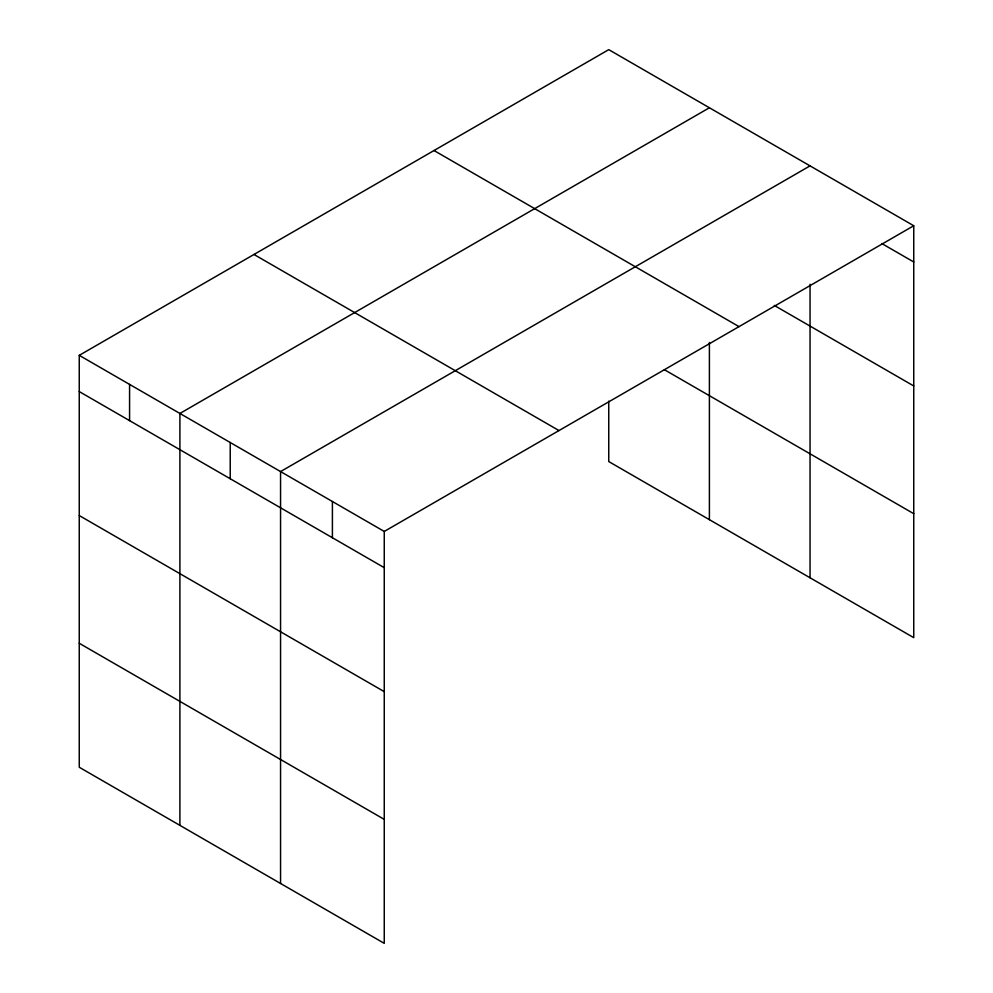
<?xml version="1.0" encoding="UTF-8"?>
<svg xmlns="http://www.w3.org/2000/svg" width="993" height="993" viewBox="0 0 993 993"><rect width="100%" height="100%" fill="white"/><g stroke="black" fill="none" stroke-linecap="round" stroke-linejoin="round"><path stroke-width="1.49" d="M913.746 225.746L384.254 531.441L384.254 943.35L79.254 767.254L79.254 355.345L608.746 49.65L913.746 225.746L913.746 637.655L608.746 461.559L608.746 401.122M709.399 107.765L179.907 413.46L179.907 825.369M810.052 165.868L280.56 471.576L280.56 883.472M881.846 243.558L913.746 261.978M774.292 305.434L913.746 385.954M434.015 150.526L739.015 326.623M664.367 369.694L913.746 513.679M253.985 254.469L558.985 430.565M79.254 355.345L384.254 531.441M79.254 391.577L384.254 567.673M79.254 515.553L384.254 691.649M79.254 643.278L384.254 819.374M810.052 284.234L810.052 577.777M709.399 342.473L709.399 519.662M332.407 501.515L332.407 537.747M230.227 442.518L230.227 478.75M129.574 384.403L129.574 420.635"/></g></svg>
